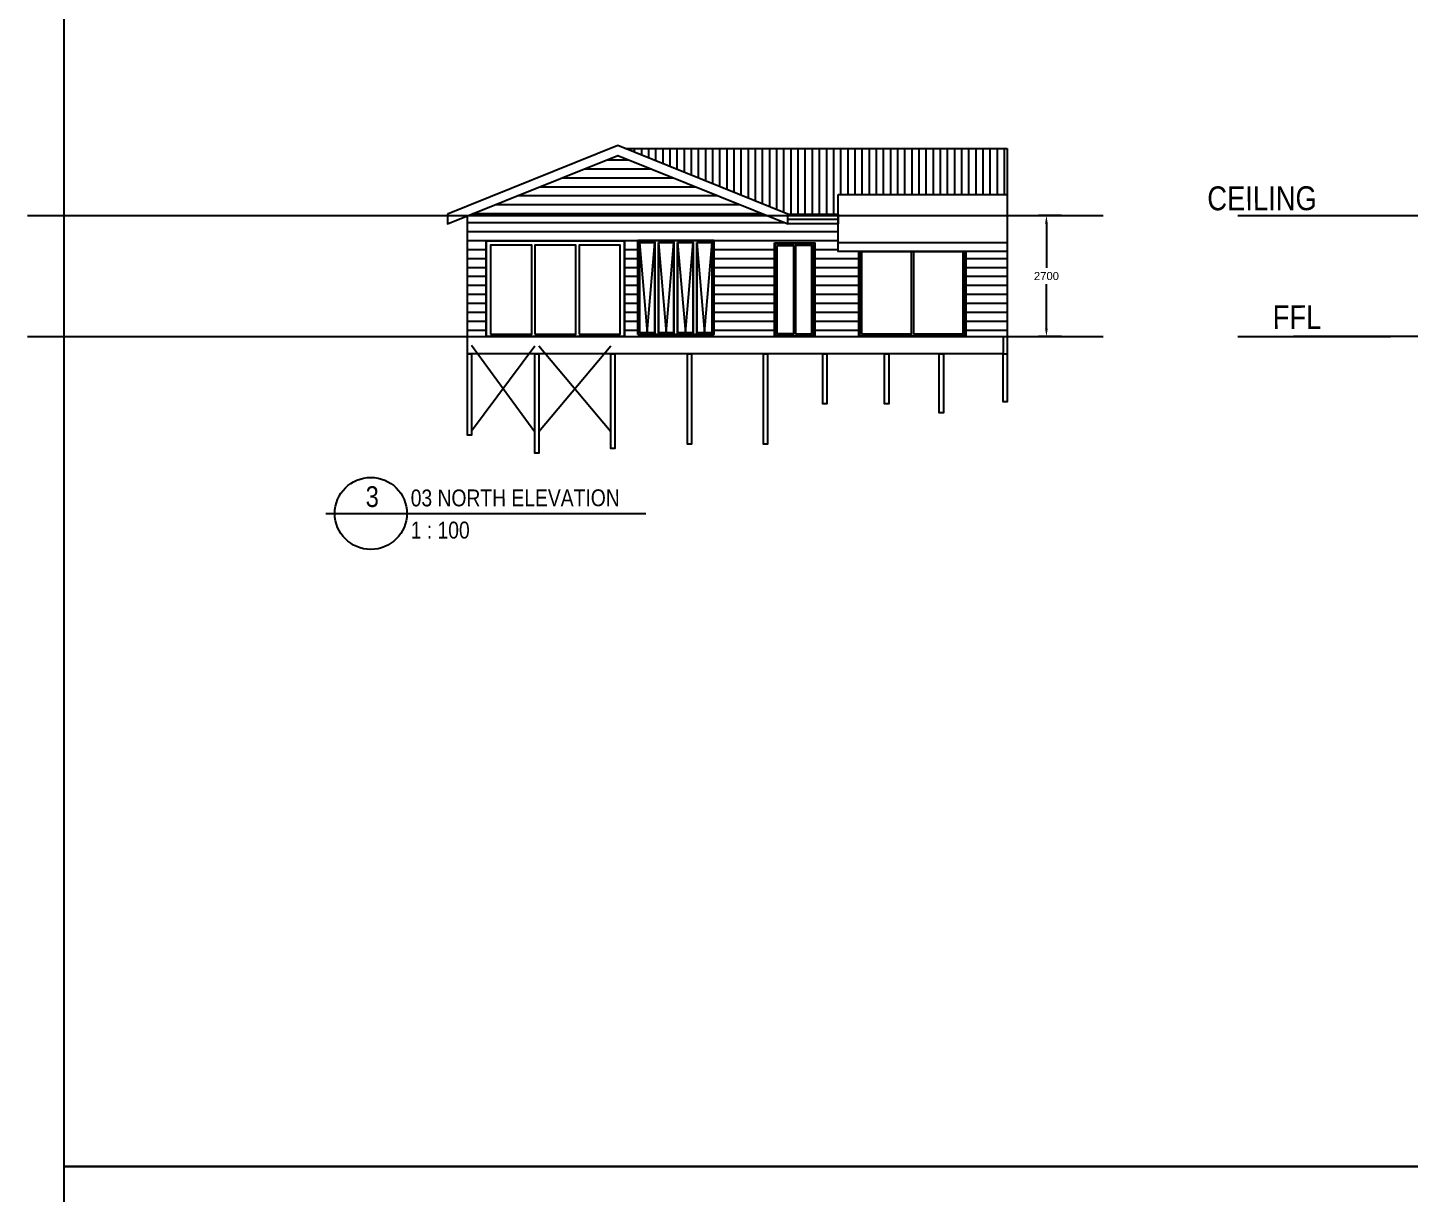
# Model space of a CAD drawing. Header units: metres. Extents: x 8 to 298, y 7 to 251.
# Drawn here: x 235.21 to 266.04, y 84.58 to 110.59 of the extents above; entities that cross this region are included whole.
import ezdxf

# ---------------------------------------------------------------- set-up
doc = ezdxf.new("R2010")
doc.units = ezdxf.units.M
doc.header["$MEASUREMENT"] = 0
doc.linetypes.add('ACAD_ISO08W100', pattern=[36, 24, -3, 6, -3])
doc.linetypes.add('DASHED', pattern=[19.05, 12.7, -6.35])
doc.layers.add('NUEVO DIBUJO', color=2, linetype='Continuous')
doc.styles.get("Standard").update_dxf_attribs({"font": 'arial.ttf'})
doc.dimstyles.get("Standard").update_dxf_attribs({"dimtxt": 0.18, "dimasz": 0.18, "dimexe": 0.18, "dimexo": 0.0625, "dimgap": 0.09, "dimtad": 0, "dimtih": 1, "dimtoh": 1, "dimzin": 0, "dimdsep": 46, "dimtxsty": 'Standard', "dimcen": 0.09, "dimadec": 0, "dimazin": 0, "dimtfac": 1, "dimtofl": 0, "dimtmove": 0, "dimatfit": 3, "dimfxl": 1, "dimtolj": 1, "dimtzin": 0, "dimarcsym": 0})

# ---------------------------------------------------------------- blocks, each defined once
blk = doc.blocks.new('*D160')
at = {"layer": 'Defpoints', "color": 0, "transparency": 16777216}
for p in [(257.941, 106.396), (258.336, 106.396), (258.336, 103.696)]:
    blk.add_point(p, dxfattribs=at)
at = {"layer": 'NUEVO DIBUJO', "color": 0, "lineweight": -2, "transparency": 16777216}
for p, q in [((258.274, 106.396), (257.761, 106.396)), ((257.941, 106.216), (257.941, 105.228)), ((257.941, 103.876), (257.941, 104.864)), ((258.274, 103.696), (257.761, 103.696))]:
    blk.add_line(p, q, dxfattribs=at)
at = {"layer": 'NUEVO DIBUJO', "color": 0, "transparency": 16777216}
for points in [[(257.911, 106.216), (257.971, 106.216), (257.941, 106.396)], [(257.911, 103.876), (257.971, 103.876), (257.941, 103.696)]]:
    blk.add_solid(points, dxfattribs=at)
at = {"layer": 'NUEVO DIBUJO', "color": 0, "transparency": 16777216, "insert": (257.941, 105.046), "char_height": 0.18, "attachment_point": 5}
blk.add_mtext('\\A1;2700', dxfattribs=at)

msp = doc.modelspace()

# ---------------------------------------------------------------- hatches: boundary and pattern name
at = {"true_color": 0x939598}
h = msp.add_hatch(dxfattribs=at)
h.set_pattern_fill('LINE', color=252, scale=0.05, angle=90)
h.set_pattern_definition([(90, (-29.69612, -156.16001), (-0.15875, 1e-17), [])])
h.paths.add_polyline_path([(248.5465554, 107.8896881), (252.1684588, 106.4240441), (253.2913349, 106.4240441), (253.2913349, 106.8681287), (257.0667285, 106.8681287), (257.0667285, 107.8896881)])
at = {"layer": 'NUEVO DIBUJO', "true_color": 0x636466}
h = msp.add_hatch(dxfattribs=at)
h.set_pattern_fill('_USER', color=251, scale=0.2, pattern_type=0)
h.set_pattern_definition([(0, (-29.69612, -156.16), (0, 0.2), [])])
h.paths.add_polyline_path([(245.0241373, 106.3948181), (245.0241373, 103.695689), (245.4430426, 103.695689), (245.4430426, 105.8339796), (248.5266054, 105.8339796), (248.5266054, 103.695689), (251.8702042, 103.695689), (251.8702042, 105.7896161), (252.771113, 105.7895412), (252.771113, 103.695689), (253.7483089, 103.695689), (253.7483089, 105.5929779), (253.2913349, 105.5929779), (253.2913349, 106.2083715), (252.1684588, 106.2083715), (252.1684588, 106.2146664), (248.3806255, 107.7374134)])
h.paths.add_polyline_path([(248.8245602, 105.8404243), (250.5187662, 105.8404243), (250.5187662, 103.7400525), (248.8245602, 103.7400525)], flags=16)
h.paths.add_polyline_path([(248.8627788, 105.7959109), (249.2055467, 105.7959109), (249.2055467, 103.7782711), (248.8627788, 103.7782711)], flags=0)
h.paths.add_polyline_path([(249.287829, 105.7959109), (249.630597, 105.7959109), (249.630597, 103.7782711), (249.287829, 103.7782711)], flags=0)
h.paths.add_polyline_path([(249.7128793, 105.7959109), (250.0556473, 105.7959109), (250.0556473, 103.7782711), (249.7128793, 103.7782711)], flags=0)
h.paths.add_polyline_path([(250.1382293, 105.7959109), (250.4808474, 105.7959109), (250.4808474, 103.7782711), (250.1382293, 103.7782711)], flags=0)
h.paths.add_polyline_path([(256.1467854, 103.695689), (257.0667285, 103.695689), (257.0667285, 105.5929779), (256.1467854, 105.5929779)])

# ---------------------------------------------------------------- linework, layer by layer
at = {"layer": 'NUEVO DIBUJO', "color": 1}
for p, q in [((248.5465554, 107.8896881), (257.0667285, 107.8896881)), ((245.0241373, 103.6958389), (245.0241373, 106.3948181)), ((252.1684588, 106.3162078), (253.2913349, 106.3162078)), ((253.2916347, 105.7959109), (257.0667285, 105.7959109)), ((257.0667285, 105.5929779), (257.0667285, 102.2429343))]:
    msp.add_line(p, q, dxfattribs=at)
at = {"layer": 'NUEVO DIBUJO', "color": 2}
for p, q in [((257.0667285, 107.8896881), (257.0667285, 106.8681287)), ((245.1130141, 103.5054955), (246.5279999, 101.5702878)), ((245.1130141, 101.595617), (246.5279999, 103.4926061)), ((246.6167269, 103.4926061), (248.2219061, 101.5765826)), ((246.6167269, 101.5765826), (248.2219061, 103.4926061)), ((241.8636216, 99.749436), (249.0060502, 99.749436))]:
    msp.add_line(p, q, dxfattribs=at)
at = {"layer": 'NUEVO DIBUJO', "color": 3, "linetype": 'ACAD_ISO08W100'}
for p, q in [((235.2090133, 106.395689), (295.4135821, 106.395689)), ((235.2090133, 103.695689), (265.6195911, 103.695689)), ((296.4565864, 103.695689), (262.6198277, 103.695689))]:
    msp.add_line(p, q, dxfattribs=at)
at = {"layer": 'NUEVO DIBUJO', "color": 2}
for points in [[(236.0258756, 128.2517279), (297.8544523, 128.2517279), (297.8544523, 85.1774737), (236.0258756, 85.1774737)], [(253.7483089, 103.695689), (256.1467854, 103.695689), (256.1467854, 105.5929779), (253.7483089, 105.5929779)], [(245.0241373, 103.3087074), (245.1130141, 103.3087074), (245.1130141, 101.4943003), (245.0241373, 101.4943003)], [(246.5279999, 103.3088573), (246.6167269, 103.3088573), (246.6167269, 101.0944294), (246.5279999, 101.0944294)], [(248.2219061, 103.3087074), (248.310783, 103.3087074), (248.310783, 101.1960457), (248.2219061, 101.1960457)], [(249.9349965, 103.3088573), (250.0240233, 103.3088573), (250.0240233, 101.2973624), (249.9349965, 101.2973624)], [(251.6292025, 103.3087074), (251.7179295, 103.3087074), (251.7179295, 101.2973624), (251.6292025, 101.2973624)], [(252.9487168, 103.3087074), (253.0377436, 103.3087074), (253.0377436, 102.1921262), (252.9487168, 102.1921262)], [(254.3256339, 103.3087074), (254.4209554, 103.3087074), (254.4209554, 102.1921262), (254.3256339, 102.1921262)], [(255.5502762, 103.3088573), (255.6454479, 103.3087824), (255.6454479, 101.9952631), (255.5502762, 101.9953381)], [(256.9778516, 103.3088573), (257.0667285, 103.3088573), (257.0667285, 102.2429343), (256.9778516, 102.2429343)], [(236.0258756, 85.1774737), (297.8544523, 85.1774737), (297.8544523, 42.1032195), (236.0258756, 42.1032195)]]:
    msp.add_lwpolyline(points, close=True, dxfattribs=at)
at = {"layer": 'NUEVO DIBUJO', "color": 1}
msp.add_lwpolyline([(244.5737578, 106.4240441), (244.5737578, 106.2146664), (248.3806255, 107.7374134), (252.1684588, 106.2146664), (252.1684588, 106.4240441), (248.3743307, 107.9593808), (244.5737578, 106.4240441)], dxfattribs=at)
for points in [[(253.2913349, 106.8681287), (257.0667285, 106.8681287), (257.0667285, 105.5929779), (253.2913349, 105.5929779)], [(252.1684588, 106.4240441), (253.2913349, 106.4240441), (253.2913349, 106.2083715), (252.1684588, 106.2083715)]]:
    msp.add_lwpolyline(points, close=True, dxfattribs=at)
at = {"layer": 'NUEVO DIBUJO', "color": 4, "lineweight": 30}
for points in [[(245.4430426, 103.6958389), (248.5266054, 103.6958389), (248.5266054, 105.8339796), (245.4430426, 105.8339796)], [(248.8245602, 103.7400525), (250.5187662, 103.7400525), (250.5187662, 105.8404243), (248.8245602, 105.8404243)], [(248.8627788, 103.7782711), (249.2055467, 103.7782711), (249.2055467, 105.7959109), (248.8627788, 105.7959109)], [(249.287829, 105.7959109), (249.630597, 105.7959109), (249.630597, 103.7782711), (249.287829, 103.7782711)], [(249.7128793, 105.7959109), (250.0556473, 105.7959109), (250.0556473, 103.7782711), (249.7128793, 103.7782711)], [(250.1382293, 105.7959109), (250.4808474, 105.7959109), (250.4808474, 103.7782711), (250.1382293, 103.7782711)], [(251.8892386, 105.7705818), (252.7520786, 105.7705818), (252.7520786, 103.7148732), (251.8892386, 103.7148732)], [(253.7674931, 103.7148732), (256.1277511, 103.7148732), (256.1277511, 105.5929779), (253.7674931, 105.5929779)]]:
    msp.add_lwpolyline(points, close=True, dxfattribs=at)
at = {"layer": 'NUEVO DIBUJO', "color": 4, "linetype": 'DASHED'}
for points in [[(248.8627788, 105.7959109), (249.0341628, 103.7782711), (249.2055467, 105.7959109)], [(249.287829, 105.7889216), (249.4591381, 103.7782711), (249.630597, 105.7959109)], [(249.7128793, 105.7959109), (249.8842633, 103.7782711), (250.0556473, 105.7959109)], [(250.1382293, 105.7959109), (250.3095384, 103.7782711), (250.4808474, 105.7959109)]]:
    msp.add_lwpolyline(points, dxfattribs=at)
at = {"layer": 'NUEVO DIBUJO', "color": 4}
for points in [[(251.8702042, 105.7896161), (252.771113, 105.7895412), (252.771113, 103.6957639), (251.8702042, 103.6958389)], [(245.5382143, 103.7464972), (246.4581573, 103.7464972), (246.4581573, 105.7388079), (245.5382143, 105.7388079)], [(246.5279999, 103.7464972), (247.4416481, 103.7464972), (247.4416481, 105.7388079), (246.5279999, 105.7388079)], [(247.5114906, 103.7464972), (248.4314337, 103.7464972), (248.4314337, 105.7388079), (247.5114906, 105.7388079)], [(251.9336021, 105.7262183), (252.2952545, 105.7262183), (252.2952545, 103.7592367), (251.9336021, 103.7592367)], [(252.3399177, 103.7592367), (252.7077151, 103.7592367), (252.7077151, 105.7262183), (252.3399177, 105.7262183)], [(253.8118566, 103.7592367), (254.9284379, 103.7592367), (254.9284379, 105.5929779), (253.8118566, 105.5929779)], [(254.9728014, 103.7592367), (256.0832377, 103.7592367), (256.0832377, 105.5929779), (254.9728014, 105.5929779)]]:
    msp.add_lwpolyline(points, close=True, dxfattribs=at)
at = {"layer": 'NUEVO DIBUJO', "color": 2}
msp.add_lwpolyline([(256.9778516, 103.695689), (256.9778516, 103.3088573), (245.0241373, 103.3088573), (245.0241373, 103.6958389)], dxfattribs=at)
msp.add_circle((242.8663818, 99.749436), 0.8041001, dxfattribs=at)

# ---------------------------------------------------------------- texts
at = {"color": 2, "linetype": 'ByBlock', "attachment_point": 1, "rotation": 0.05406191}
for s, width, gutter_width, insert, char_height in [('{\\fArial Narrow|b0|i0|c0|p34;CEILING}', 12.895706027, 1.8786291, (261.5303412, 107.0470495), 0.533041701), ('{\\fArial Narrow|b0|i0|c0|p34;FFL}', 18.295120103, 2.6652085, (262.9894717, 104.3955728), 0.533041701), ('{\\fArial Narrow|b0|i0|c0|p34;03 NORTH ELEVATION}', 12.895706027, 1.8786291, (243.7560493, 100.282508), 0.375725824), ('{\\fArial Narrow|b0|i0|c0|p34;1 : 100}', 12.895706027, 1.8786291, (243.7560493, 99.5649175), 0.375725824)]:
    msp.add_mtext_dynamic_manual_height_columns(s, width=width, gutter_width=gutter_width, heights=[0], dxfattribs=dict(at, insert=insert, char_height=char_height))
at = {"linetype": 'ByBlock', "insert": (242.7503598, 100.356501), "char_height": 0.463547963, "attachment_point": 1, "rotation": 0.05406191}
msp.add_mtext_dynamic_manual_height_columns('{\\fArial Narrow|b0|i0|c0|p34;3 }', width=15.90994782, gutter_width=2.3177398, heights=[0], dxfattribs=at)

# ---------------------------------------------------------------- dimensions: what is measured, and where the dimension line sits
at = {"layer": 'NUEVO DIBUJO', "color": 2}
dim = msp.add_linear_dim(base=(257.9411498, 106.395689), p1=(258.3361708, 103.695689), p2=(258.3361708, 106.395689), angle=90, text='2700', dimstyle='Standard', dxfattribs=at)
dim.commit()
dim.dimension.update_dxf_attribs({"geometry": '*D160', "text_midpoint": (257.9411498, 105.045689)})

doc.saveas('drawing.dxf')
